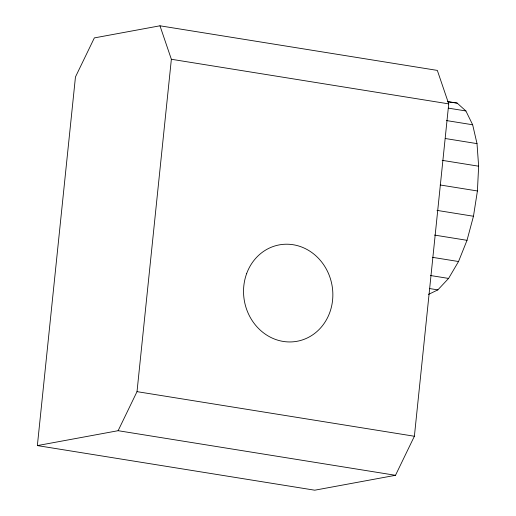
<?xml version="1.0" encoding="UTF-8"?>
<svg xmlns="http://www.w3.org/2000/svg" width="516" height="516" viewBox="0 0 516 516"><rect width="100%" height="100%" fill="white"/><g stroke="black" fill="none" stroke-linecap="round" stroke-linejoin="round"><path stroke-width="0.77" d="M428.493 294.41L437.845 289.882L448.578 278.427L458.531 261.522L467.019 240.314L473.462 216.249L477.423 190.965L478.635 166.197L477.01 143.622L472.662 124.775L465.89 110.953L457.144 103.09L447.636 101.562M37.365 445.592L75.459 76.955L94.351 37.907L159.966 25.8L437.336 70.408L448.733 103.871L414.387 436.252L395.495 475.3L314.741 490.2L37.365 445.592L118.125 430.699L395.495 475.3M118.125 430.699L137.017 391.644L171.364 59.269L159.966 25.8M447.817 101.833L457.144 103.09M171.364 59.269L448.733 103.871M448.456 108.154L465.89 110.953M446.508 120.57L472.662 124.775M445.308 138.52L477.01 143.622M442.18 160.334L478.635 166.197M440.174 184.98L477.423 190.965M437.007 210.386L473.462 216.249M434.524 235.083L467.019 240.314M432.382 257.316L458.531 261.522M430.35 275.499L448.578 278.427M429.918 288.612L437.845 289.882M137.017 391.644L414.387 436.252M246.616 273.673A49.014 44.505 79.5 0 0 294.849 341.631A49.014 44.505 79.5 0 0 323.106 263.94A49.014 44.505 79.5 0 0 246.616 273.673"/></g></svg>
